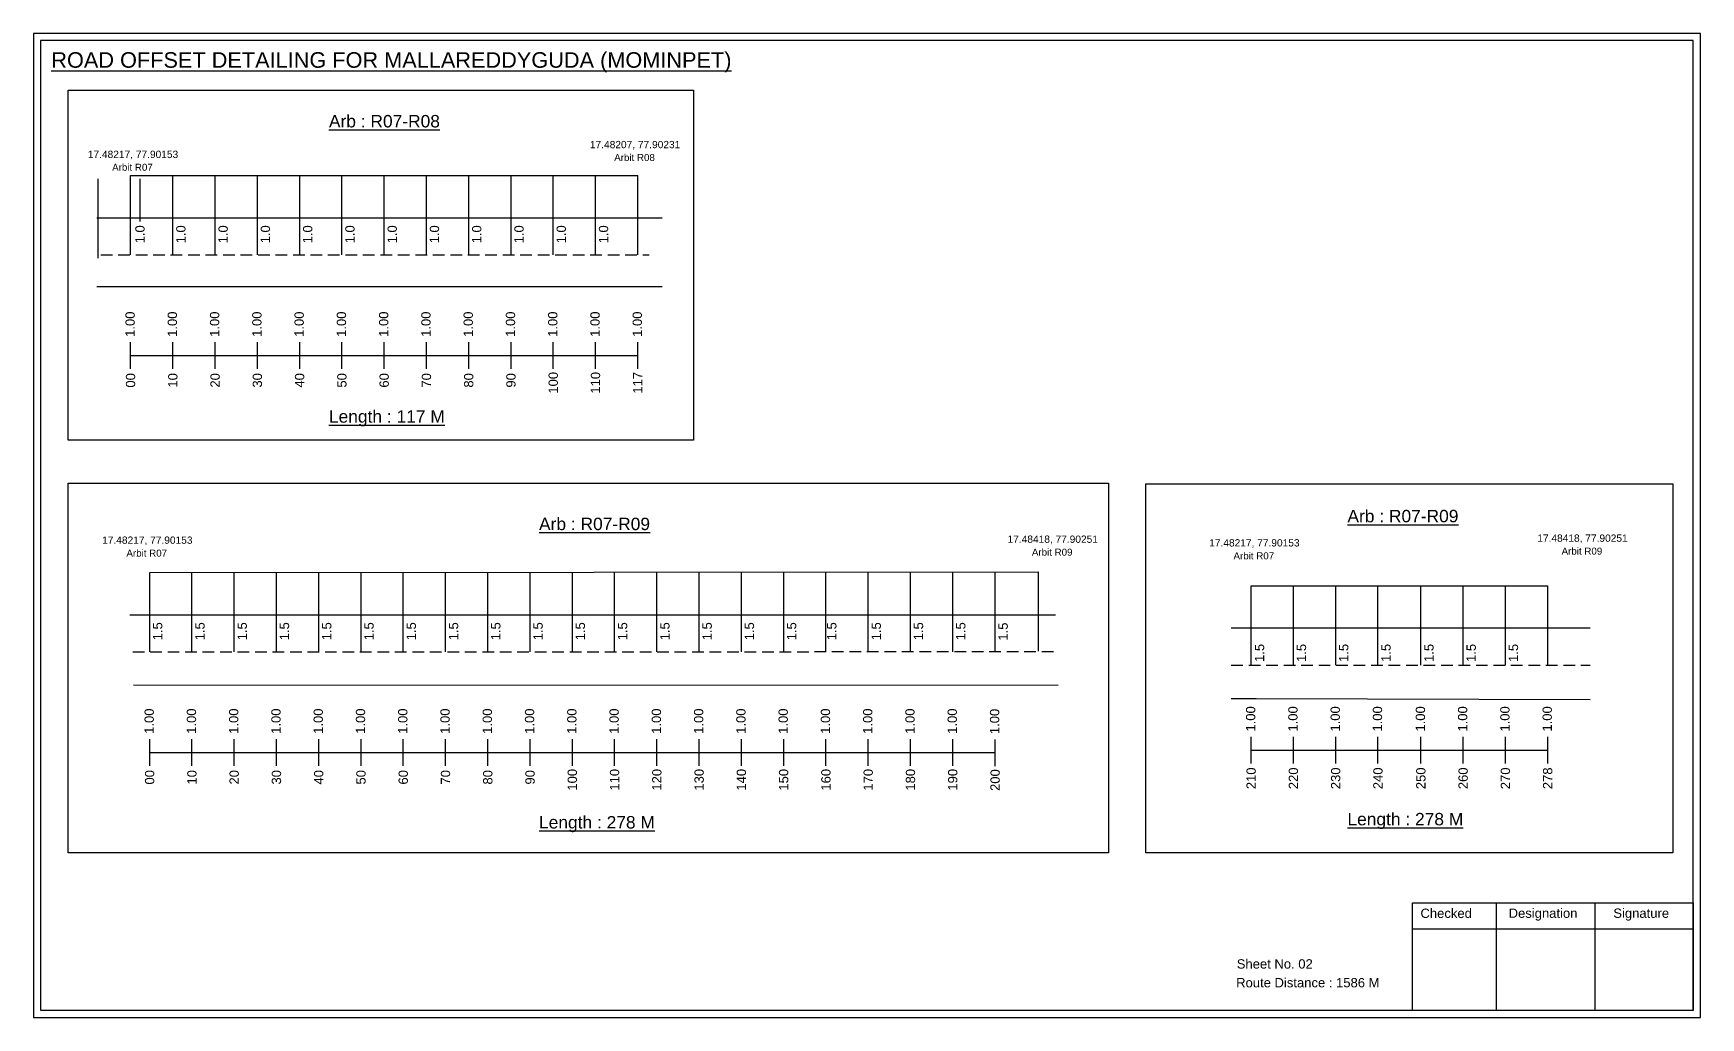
# Model space of a CAD drawing. Header units: inches. Extents: x 438 to 7089, y 302 to 873.
# Drawn here: x 4406 to 4942, y 380 to 697 of the extents above; entities that cross this region are included whole.
import ezdxf

# ---------------------------------------------------------------- set-up
doc = ezdxf.new("R2010")
doc.units = ezdxf.units.IN
doc.header["$MEASUREMENT"] = 0
doc.linetypes.add('DASHED2', pattern=[0.375, 0.25, -0.125])
doc.layers.add('PDF_Geometry', color=7, linetype='Continuous')
doc.layers.add('PDF_Text', color=5, linetype='Continuous')
doc.styles.add('PDF Arial', font='arial.ttf')
doc.styles.get("Standard").update_dxf_attribs({"font": 'arial.ttf'})

msp = doc.modelspace()

# ---------------------------------------------------------------- linework, layer by layer
for p, q in [((4426.78, 624.57), (4426.78, 650.1)), ((4437.26, 625.69), (4437.26, 651.23)), ((4440.38, 636.45), (4440.38, 650.1)), ((4450.86, 625.69), (4450.86, 651.23)), ((4464.46, 625.69), (4464.46, 651.23)), ((4478.06, 625.69), (4478.06, 651.23)), ((4491.66, 625.69), (4491.66, 651.23)), ((4505.26, 625.69), (4505.26, 651.23)), ((4518.86, 625.69), (4518.86, 651.23)), ((4532.46, 625.69), (4532.46, 651.23)), ((4546.06, 625.69), (4546.06, 651.23)), ((4559.66, 625.69), (4559.66, 651.23)), ((4573.26, 625.69), (4573.26, 651.23)), ((4586.86, 625.69), (4586.86, 651.23)), ((4600.46, 625.69), (4600.46, 651.23)), ((4426.38, 637.58), (4608.29, 637.58)), ((4608.29, 615.39), (4426.38, 615.39)), ((4443.4, 497.97), (4443.4, 523.51)), ((4457, 497.97), (4457, 523.51)), ((4470.6, 497.97), (4470.6, 523.51)), ((4484.2, 497.97), (4484.2, 523.51)), ((4497.8, 497.97), (4497.8, 523.51)), ((4511.4, 497.97), (4511.4, 523.51)), ((4525, 497.97), (4525, 523.51)), ((4538.6, 497.97), (4538.6, 523.51)), ((4552.2, 497.97), (4552.2, 523.51)), ((4565.8, 497.97), (4565.8, 523.51)), ((4579.4, 497.97), (4579.4, 523.51)), ((4593, 497.97), (4593, 523.51)), ((4606.6, 497.97), (4606.6, 523.51)), ((4620.2, 497.97), (4620.2, 523.51)), ((4633.8, 497.97), (4633.8, 523.51)), ((4647.4, 497.97), (4647.4, 523.51)), ((4661, 497.97), (4661, 523.51)), ((4674.6, 497.97), (4674.6, 523.51)), ((4688.2, 497.97), (4688.2, 523.51)), ((4701.8, 497.97), (4701.8, 523.51)), ((4715.44, 498.14), (4715.44, 523.41)), ((4729.43, 498.15), (4729.43, 523.68)), ((4797.82, 493.69), (4797.82, 519.23)), ((4811.42, 493.69), (4811.42, 519.23)), ((4825.02, 493.69), (4825.02, 519.23)), ((4838.62, 493.69), (4838.62, 519.23)), ((4852.44, 493.69), (4852.44, 519.23)), ((4866.04, 493.69), (4866.04, 519.23)), ((4879.64, 493.69), (4879.64, 519.23)), ((4893.24, 493.69), (4893.24, 519.23)), ((4436.98, 509.86), (4734.83, 509.86)), ((4906.84, 505.57), (4791.41, 505.57)), ((4438.23, 487.29), (4735.73, 487.25)), ((4791.41, 482.89), (4799.47, 482.89)), ((4799.47, 482.89), (4906.84, 482.59))]:
    msp.add_line(p, q)
at = {"color": 5}
for p, q in [((4437.26, 651.23), (4600.46, 651.23)), ((4443.4, 523.49), (4729.43, 523.68)), ((4797.82, 519.22), (4893.24, 519.23))]:
    msp.add_line(p, q, dxfattribs=at)
at = {"linetype": 'DASHED2', "ltscale": 15}
for p, q in [((4427.65, 625.69), (4604.07, 625.69)), ((4437.94, 497.97), (4734.43, 498.02)), ((4791.41, 493.69), (4906.84, 493.69))]:
    msp.add_line(p, q, dxfattribs=at)
at = {"color": 217, "true_color": 0x93278f}
for p, q in [((4437.26, 588.99), (4437.26, 597.55)), ((4450.86, 588.99), (4450.86, 597.55)), ((4464.46, 588.99), (4464.46, 597.55)), ((4478.06, 588.99), (4478.06, 597.55)), ((4491.66, 588.99), (4491.66, 597.55)), ((4505.26, 588.99), (4505.26, 597.55)), ((4518.86, 588.99), (4518.86, 597.55)), ((4532.46, 588.99), (4532.46, 597.55)), ((4546.06, 588.99), (4546.06, 597.55)), ((4559.66, 588.99), (4559.66, 597.55)), ((4573.26, 588.99), (4573.26, 597.55)), ((4586.86, 588.99), (4586.86, 597.55)), ((4600.46, 588.99), (4600.46, 597.55)), ((4437.26, 593.26), (4600.46, 593.3)), ((4443.4, 461.27), (4443.4, 469.83)), ((4457, 461.27), (4457, 469.83)), ((4470.6, 461.27), (4470.6, 469.83)), ((4484.2, 461.27), (4484.2, 469.83)), ((4497.8, 461.27), (4497.8, 469.83)), ((4511.4, 461.27), (4511.4, 469.83)), ((4525, 461.27), (4525, 469.83)), ((4538.6, 461.27), (4538.6, 469.83)), ((4552.2, 461.27), (4552.2, 469.83)), ((4565.8, 461.27), (4565.8, 469.83)), ((4579.4, 461.27), (4579.4, 469.83)), ((4593, 461.27), (4593, 469.83)), ((4606.6, 461.27), (4606.6, 469.83)), ((4620.2, 461.27), (4620.2, 469.83)), ((4633.8, 461.27), (4633.8, 469.83)), ((4647.4, 461.27), (4647.4, 469.83)), ((4661, 461.27), (4661, 469.83)), ((4674.6, 461.27), (4674.6, 469.83)), ((4688.2, 461.27), (4688.2, 469.83)), ((4701.8, 461.27), (4701.8, 469.83)), ((4715.44, 461.17), (4715.44, 469.73)), ((4797.82, 462), (4797.82, 470.55)), ((4811.42, 462), (4811.42, 470.55)), ((4825.02, 462), (4825.02, 470.55)), ((4838.62, 462), (4838.62, 470.55)), ((4852.44, 462), (4852.44, 470.55)), ((4866.04, 462), (4866.04, 470.55)), ((4879.64, 462), (4879.64, 470.55)), ((4893.24, 462), (4893.24, 470.55)), ((4443.4, 465.54), (4715.44, 465.6)), ((4797.82, 466.27), (4893.24, 466.33))]:
    msp.add_line(p, q, dxfattribs=at)
for points in [[(4417.17, 678.71), (4618.4, 678.71), (4618.4, 566.03), (4417.17, 566.03)], [(4417.17, 552.23), (4751.87, 552.23), (4751.87, 433.24), (4417.17, 433.24)], [(4763.89, 552.06), (4933.51, 552.06), (4933.51, 433.24), (4763.89, 433.24)]]:
    msp.add_lwpolyline(points, close=True)
at = {"layer": 'PDF_Geometry'}
for points in [[(4405.97, 696.96), (4405.97, 380.25), (4942.44, 380.25), (4942.44, 696.96)], [(4408.29, 694.63), (4408.29, 382.67), (4940.02, 382.67), (4940.02, 694.63)]]:
    msp.add_lwpolyline(points, close=True, dxfattribs=at)
at = {"layer": 'PDF_Geometry', "color": 242, "true_color": 0xcc1f26}
msp.add_lwpolyline([(4940.02, 382.57), (4849.68, 382.57), (4849.68, 417.18), (4940.02, 417.18)], close=True, dxfattribs=at)
for points in [[(4876.66, 417.18), (4876.66, 382.57)], [(4908.39, 417.18), (4908.39, 382.57)], [(4849.68, 408.81), (4940.02, 408.81)]]:
    msp.add_lwpolyline(points, dxfattribs=at)

# ---------------------------------------------------------------- texts
at = {"color": 242, "true_color": 0xcd2027}
for s, height, p in [('%%UROAD OFFSET DETAILING FOR MALLAREDDYGUDA (MOMINPET)', 5, (4411.75, 685.89)), ('%%UArb : R07-R08', 4, (4501.08, 666.69)), ('%%ULength : 117 M', 4, (4501.08, 571.69)), ('%%UArb : R07-R09', 4, (4828.79, 539.63)), ('%%UArb : R07-R09', 4, (4568.68, 537.11)), ('%%ULength : 278 M', 4, (4568.68, 441.11)), ('%%ULength : 278 M', 4, (4828.79, 442.13))]:
    msp.add_text(s, height=height, dxfattribs=at).set_placement(p)
at = {"color": 5}
for s, height, p in [('17.48207, 77.90231', 2.34, (4585.05, 660)), ('17.48217, 77.90153', 2.34, (4423.5, 656.86)), ('Arbit R07', 2.246, (4431.32, 652.74)), ('Arbit R08', 2.246, (4592.87, 655.88)), ('17.48217, 77.90153', 2.34, (4428.1, 532.72)), ('17.48418, 77.90251', 2.34, (4719.43, 533.03)), ('Arbit R09', 2.246, (4727.25, 528.9)), ('17.48217, 77.90153', 2.34, (4784.31, 531.85)), ('17.48418, 77.90251', 2.34, (4889.88, 533.37)), ('Arbit R09', 2.246, (4897.7, 529.24)), ('Arbit R07', 2.246, (4435.92, 528.6)), ('Arbit R07', 2.246, (4792.13, 527.72))]:
    msp.add_text(s, height=height, dxfattribs=at).set_placement(p)
for s, p in [('1.0', (4441.77, 629.37)), ('1.0', (4454.93, 629.37)), ('1.0', (4468.53, 629.37)), ('1.0', (4482.13, 629.37)), ('1.0', (4495.73, 629.37)), ('1.0', (4509.33, 629.37)), ('1.0', (4522.93, 629.37)), ('1.0', (4536.53, 629.37)), ('1.0', (4550.13, 629.37)), ('1.0', (4563.73, 629.37)), ('1.0', (4577.33, 629.37)), ('1.0', (4590.93, 629.37)), ('1.5', (4447.47, 501.65)), ('1.5', (4461.07, 501.65)), ('1.5', (4474.67, 501.65)), ('1.5', (4488.27, 501.65)), ('1.5', (4501.87, 501.65)), ('1.5', (4515.47, 501.65)), ('1.5', (4529.07, 501.65)), ('1.5', (4542.67, 501.65)), ('1.5', (4556.27, 501.65)), ('1.5', (4569.87, 501.65)), ('1.5', (4583.47, 501.65)), ('1.5', (4597.07, 501.65)), ('1.5', (4610.67, 501.65)), ('1.5', (4624.27, 501.65)), ('1.5', (4637.87, 501.65)), ('1.5', (4651.47, 501.65)), ('1.5', (4664.38, 501.65)), ('1.5', (4678.67, 501.65)), ('1.5', (4692.27, 501.65)), ('1.5', (4705.87, 501.65)), ('1.5', (4719.51, 501.55)), ('1.5', (4802, 494.69)), ('1.5', (4815.49, 494.69)), ('1.5', (4829.09, 494.69)), ('1.5', (4842.69, 494.69)), ('1.5', (4856.5, 494.69)), ('1.5', (4870.1, 494.69)), ('1.5', (4883.7, 494.69))]:
    msp.add_text(s, height=3, rotation=90).set_placement(p)
at = {"color": 217, "true_color": 0x93278f}
for s, p in [('1.00', (4438.59, 599.29)), ('1.00', (4452.19, 599.29)), ('1.00', (4465.79, 599.29)), ('1.00', (4479.39, 599.29)), ('1.00', (4492.99, 599.29)), ('1.00', (4506.59, 599.29)), ('1.00', (4520.19, 599.29)), ('1.00', (4533.79, 599.29)), ('1.00', (4547.39, 599.29)), ('1.00', (4560.99, 599.29)), ('1.00', (4574.59, 599.29)), ('1.00', (4588.19, 599.29)), ('1.00', (4601.79, 599.29)), ('00', (4438.74, 582.97)), ('10', (4452.34, 582.97)), ('20', (4465.94, 582.97)), ('30', (4479.54, 582.97)), ('40', (4493.14, 582.97)), ('50', (4506.74, 582.97)), ('60', (4520.34, 582.97)), ('70', (4533.94, 582.97)), ('80', (4547.54, 582.97)), ('90', (4561.14, 582.97)), ('100', (4574.74, 581.02)), ('110', (4588.34, 581.02)), ('117', (4601.94, 581.02)), ('1.00', (4444.73, 471.57)), ('1.00', (4458.33, 471.57)), ('1.00', (4471.93, 471.57)), ('1.00', (4485.53, 471.57)), ('1.00', (4499.13, 471.57)), ('1.00', (4512.73, 471.57)), ('1.00', (4526.33, 471.57)), ('1.00', (4539.93, 471.57)), ('1.00', (4553.53, 471.57)), ('1.00', (4567.13, 471.57)), ('1.00', (4580.73, 471.57)), ('1.00', (4594.33, 471.57)), ('1.00', (4607.93, 471.57)), ('1.00', (4621.53, 471.57)), ('1.00', (4635.13, 471.57)), ('1.00', (4648.73, 471.57)), ('1.00', (4662.33, 471.57)), ('1.00', (4675.93, 471.57)), ('1.00', (4689.53, 471.57)), ('1.00', (4703.13, 471.57)), ('1.00', (4716.76, 471.47)), ('1.00', (4799.15, 472.29)), ('1.00', (4812.75, 472.29)), ('1.00', (4826.35, 472.29)), ('1.00', (4839.95, 472.29)), ('1.00', (4853.76, 472.29)), ('1.00', (4867.36, 472.29)), ('1.00', (4880.96, 472.29)), ('1.00', (4894.56, 472.29)), ('00', (4444.88, 455.25)), ('10', (4458.48, 455.25)), ('20', (4472.08, 455.25)), ('30', (4485.68, 455.25)), ('40', (4499.28, 455.25)), ('50', (4512.88, 455.25)), ('60', (4526.48, 455.25)), ('70', (4540.08, 455.25)), ('80', (4553.68, 455.25)), ('90', (4567.28, 455.25)), ('100', (4580.88, 453.29)), ('110', (4594.48, 453.29)), ('120', (4608.08, 453.29)), ('130', (4621.68, 453.29)), ('140', (4635.28, 453.29)), ('150', (4648.88, 453.29)), ('160', (4662.48, 453.29)), ('170', (4676.08, 453.29)), ('180', (4689.68, 453.29)), ('190', (4703.28, 453.29)), ('200', (4716.92, 453.19)), ('210', (4799.3, 453.76)), ('220', (4812.9, 453.76)), ('230', (4826.5, 453.76)), ('240', (4840.1, 453.76)), ('250', (4853.91, 453.76)), ('260', (4867.51, 453.76)), ('270', (4881.11, 453.76)), ('278', (4894.71, 453.76))]:
    msp.add_text(s, height=3, rotation=90, dxfattribs=at).set_placement(p)
for s, p in [('Sheet No. 02', (4793.18, 396.04)), ('Route Distance : 1586 M', (4792.99, 390))]:
    msp.add_text(s, height=3).set_placement(p)
at = {"layer": 'PDF_Text', "color": 7, "attachment_point": 7, "style": 'PDF Arial'}
for s, insert, char_height in [('Checked', (4852.29, 412.29), 3.001), ('Designation', (4880.66, 411.46), 3.0006), ('Signature', (4914.34, 411.46), 3.001)]:
    msp.add_mtext(s, dxfattribs=dict(at, insert=insert, char_height=char_height))

doc.saveas('drawing.dxf')
